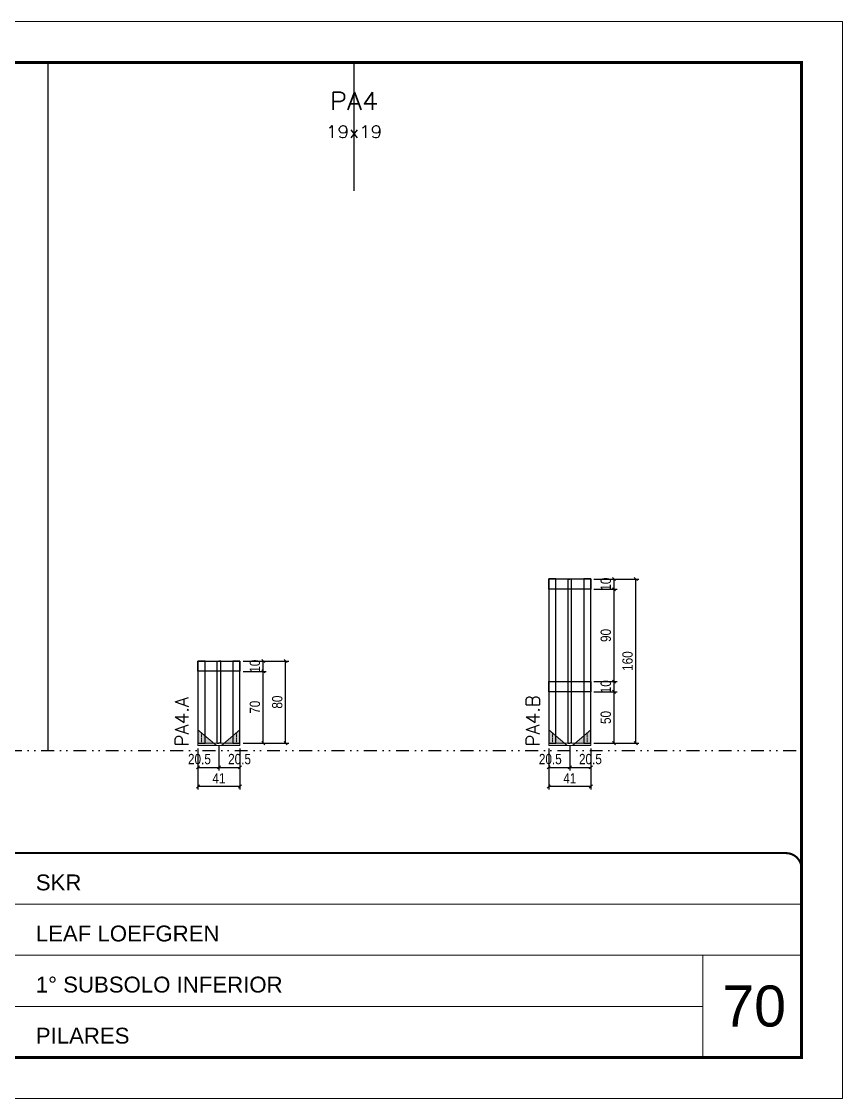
# Model space of a CAD drawing. Extents: x 14400 to 27878, y -21631 to 6985.
# Drawn here: x 16670 to 17470, y -13591 to -12541 of the extents above; entities that cross this region are included whole.
import ezdxf
from ezdxf.enums import TextEntityAlignment as Align

# ---------------------------------------------------------------- set-up
doc = ezdxf.new("R2010")
doc.units = 0
for name, pattern in [('CONTINUO', [0]), ('DASHED', [0.75, 0.5, -0.25]), ('DIVIDE2', [0.625, 0.25, -0.125, 0, -0.125, 0, -0.125]), ('HIDDEN', [0.375, 0.25, -0.125])]:
    doc.linetypes.add(name, pattern=pattern)
for name, color, linetype, lineweight in [('CARIMBO', 255, 'Continuous', 9), ('Folhas', 255, 'Continuous', 9), ('Madeira', 126, 'Continuous', 18), ('Sarr 2.2x7', 40, 'Continuous', 9), ('SARRAFO DE PRESSAO', 251, 'DASHED', 9), ('Texto Seção', 7, 'Continuous', 15)]:
    doc.layers.add(name, color=color, linetype=linetype, lineweight=lineweight)
for name, color, linetype in [('COTA', 241, 'Continuous'), ('Nível', 160, 'Continuous'), ('SARR_2.2x10', 60, 'Continuous'), ('SARR_3.5x7', 81, 'Continuous'), ('SARR_7x7', 40, 'Continuous'), ('Texto de Titulo', 7, 'Continuous'), ('Texto Nível', 251, 'Continuous'), ('Texto Qtd Sarr', 242, 'Continuous')]:
    doc.layers.add(name, color=color, linetype=linetype)
doc.styles.add('ARIAL', font='arial.ttf')
doc.styles.add('COTA TECNICA', font='techl___.ttf', dxfattribs={"height": 10})
doc.styles.add('REGUA-120', font='ROMANS.shx', dxfattribs={"height": 15})
doc.styles.add('ROMANS', font='romans.shx')
doc.dimstyles.new('PAINEL', dxfattribs={"dimtxt": 10, "dimasz": 3, "dimexe": 3, "dimexo": 3, "dimgap": 3, "dimtad": 1, "dimdec": 1, "dimzin": 12, "dimdsep": 46, "dimtxsty": 'COTA TECNICA', "dimblk1": 'OBLIQUE', "dimblk2": 'OBLIQUE', "dimsah": 1, "dimcen": 0.9, "dimclrd": 4, "dimclre": 4, "dimclrt": 240, "dimadec": 1, "dimazin": 3, "dimtfac": 1, "dimtdec": 1, "dimtmove": 0, "dimatfit": 3, "dimfxl": 1, "dimtolj": 1, "dimtzin": 12, "dimarcsym": 0})

# ---------------------------------------------------------------- blocks, each defined once
blk = doc.blocks.new('9999999999')
at = {"color": 30, "linetype": 'CONTINUO'}
for p, q in [((98564.6, 34379.6), (99584, 34379.6)), ((98564.6, 34329.8), (99488, 34329.8)), ((99584, 34329.8), (99488, 34329.8)), ((99488, 34329.8), (99488, 34230.2)), ((98564.6, 34280), (99488, 34280))]:
    blk.add_line(p, q, dxfattribs=at)
at = {"color": 30, "linetype": 'CONTINUO', "const_width": 2}
blk.add_lwpolyline([(99584, 34230.2), (99584, 34414.4, 0.414214), (99569, 34429.4), (98229, 34429.4, 0.414214), (98214, 34414.4), (98214, 34245.2, 0.414214), (98229, 34230.2), (99584, 34230.2)], format="xyb", dxfattribs=at)
at = {"layer": 'Folhas'}
blk.add_lwpolyline([(98139, 34190.2), (99624, 34190.2), (99624, 35240.2), (98139, 35240.2)], close=True, dxfattribs=at)
at = {"layer": 'Folhas', "color": 30, "const_width": 3}
blk.add_lwpolyline([(98214, 34230.2), (99584, 34230.2), (99584, 35200.2), (98214, 35200.2)], close=True, dxfattribs=at)
at = {"color": 7, "linetype": 'Continuous', "ltscale": 5, "style": 'ARIAL'}
for s, height, p in [('SKR', 15.48, (98837.7, 34393.1)), ('LEAF LOEFGREN', 15.483, (98837.7, 34343.3)), ('1° SUBSOLO INFERIOR', 15.483, (98837.7, 34293.5)), ('PILARES', 15.48, (98837.7, 34243.7))]:
    blk.add_text(s, height=height, dxfattribs=at).set_placement(p)
blk = doc.blocks.new('titulo1')
at = {"layer": 'Defpoints', "color": 252, "linetype": 'HIDDEN', "ltscale": 2}
blk.add_line((0, 0), (0, 125), dxfattribs=at)
at = {"layer": 'Defpoints', "style": 'ROMANS', "oblique": 15}
blk.add_attdef('FOLHA', text='', height=10, dxfattribs=at).set_placement((0, 15.6), align=Align.MIDDLE_CENTER)
at = {"layer": 'Texto Qtd Sarr', "color": 3, "style": 'ROMANS', "oblique": 15}
for tag, height, p in [('TITULO', 17, (0, 71.4)), ('SEÇÃO', 12, (0, 41.5))]:
    blk.add_attdef(tag, text='', height=height, dxfattribs=at).set_placement(p, align=Align.MIDDLE_CENTER)
blk = doc.blocks.new('_Oblique')
at = {"color": 0, "linetype": 'ByBlock', "lineweight": -2}
blk.add_line((-0.5, -0.5), (0.5, 0.5), dxfattribs=at)
blk = doc.blocks.new('*D2229')
at = {"layer": 'COTA', "color": 4, "lineweight": -2, "transparency": 16777216}
for p, q in [((16841.7, -13249.8), (16841.7, -13289.9)), ((16882.7, -13249.8), (16882.7, -13289.9)), ((16882.7, -13286.9), (16841.7, -13286.9))]:
    blk.add_line(p, q, dxfattribs=at)
at = {"layer": 'Defpoints', "color": 0, "transparency": 16777216}
for p in [(16841.7, -13246.8), (16882.7, -13246.8), (16841.7, -13286.9)]:
    blk.add_point(p, dxfattribs=at)
at = {"layer": 'COTA', "color": 4, "lineweight": -2, "transparency": 16777216, "xscale": 3, "yscale": 3, "zscale": 3, "rotation": 180}
blk.add_blockref('_Oblique', (16841.7, -13286.9), dxfattribs=at)
at = {"layer": 'COTA', "color": 4, "lineweight": -2, "transparency": 16777216, "xscale": 3, "yscale": 3, "zscale": 3}
blk.add_blockref('_Oblique', (16882.7, -13286.9), dxfattribs=at)
at = {"layer": 'COTA', "color": 240, "transparency": 16777216, "insert": (16862.2, -13278.9), "char_height": 10, "attachment_point": 5, "style": 'COTA TECNICA'}
blk.add_mtext('\\A1;41', dxfattribs=at)
blk = doc.blocks.new('*D2230')
at = {"layer": 'COTA', "color": 4, "lineweight": -2, "transparency": 16777216}
for p, q in [((16885.7, -13174.6), (16908.4, -13174.6)), ((16905.4, -13244.6), (16905.4, -13174.6)), ((16885.7, -13244.6), (16908.4, -13244.6))]:
    blk.add_line(p, q, dxfattribs=at)
at = {"layer": 'Defpoints', "color": 0, "transparency": 16777216}
for p in [(16882.7, -13174.6), (16905.4, -13174.6), (16882.7, -13244.6)]:
    blk.add_point(p, dxfattribs=at)
at = {"layer": 'COTA', "color": 4, "lineweight": -2, "transparency": 16777216, "xscale": 3, "yscale": 3, "zscale": 3}
for p, rotation in [((16905.4, -13174.6), 90), ((16905.4, -13244.6), 270)]:
    blk.add_blockref('_Oblique', p, dxfattribs=dict(at, rotation=rotation))
at = {"layer": 'COTA', "color": 240, "transparency": 16777216, "insert": (16897.3, -13209.6), "char_height": 10, "attachment_point": 5, "rotation": 90, "style": 'COTA TECNICA'}
blk.add_mtext('\\A1;70', dxfattribs=at)
blk = doc.blocks.new('*D2231')
at = {"layer": 'COTA', "color": 4, "lineweight": -2, "transparency": 16777216}
for p, q in [((16885.7, -13164.6), (16908.4, -13164.6)), ((16905.4, -13174.6), (16905.4, -13164.6)), ((16885.7, -13174.6), (16908.4, -13174.6))]:
    blk.add_line(p, q, dxfattribs=at)
at = {"layer": 'Defpoints', "color": 0, "transparency": 16777216}
for p in [(16882.7, -13164.6), (16905.4, -13164.6), (16882.7, -13174.6)]:
    blk.add_point(p, dxfattribs=at)
at = {"layer": 'COTA', "color": 4, "lineweight": -2, "transparency": 16777216, "xscale": 3, "yscale": 3, "zscale": 3}
for p, rotation in [((16905.4, -13164.6), 90), ((16905.4, -13174.6), 270)]:
    blk.add_blockref('_Oblique', p, dxfattribs=dict(at, rotation=rotation))
at = {"layer": 'COTA', "color": 240, "transparency": 16777216, "insert": (16897.3, -13169.6), "char_height": 10, "attachment_point": 5, "rotation": 90, "style": 'COTA TECNICA'}
blk.add_mtext('\\A1;10', dxfattribs=at)
blk = doc.blocks.new('*D2232')
at = {"layer": 'COTA', "color": 4, "lineweight": -2, "transparency": 16777216}
for p, q in [((16841.7, -13249.8), (16841.7, -13271.3)), ((16862.2, -13247.6), (16862.2, -13271.3)), ((16841.7, -13268.3), (16862.2, -13268.3))]:
    blk.add_line(p, q, dxfattribs=at)
at = {"layer": 'Defpoints', "color": 0, "transparency": 16777216}
for p in [(16841.7, -13246.8), (16862.2, -13244.6), (16862.2, -13268.3)]:
    blk.add_point(p, dxfattribs=at)
at = {"layer": 'COTA', "color": 4, "lineweight": -2, "transparency": 16777216, "xscale": 3, "yscale": 3, "zscale": 3, "rotation": 180}
blk.add_blockref('_Oblique', (16841.7, -13268.3), dxfattribs=at)
at = {"layer": 'COTA', "color": 4, "lineweight": -2, "transparency": 16777216, "xscale": 3, "yscale": 3, "zscale": 3}
blk.add_blockref('_Oblique', (16862.2, -13268.3), dxfattribs=at)
at = {"layer": 'COTA', "color": 240, "transparency": 16777216, "insert": (16843.2, -13260.2), "char_height": 10, "attachment_point": 5, "style": 'COTA TECNICA'}
blk.add_mtext('\\A1;20.5', dxfattribs=at)
blk = doc.blocks.new('*D2233')
at = {"layer": 'COTA', "color": 4, "lineweight": -2, "transparency": 16777216}
for p, q in [((16862.2, -13247.6), (16862.2, -13271.3)), ((16882.7, -13249.8), (16882.7, -13271.3)), ((16862.2, -13268.3), (16882.7, -13268.3))]:
    blk.add_line(p, q, dxfattribs=at)
at = {"layer": 'Defpoints', "color": 0, "transparency": 16777216}
for p in [(16862.2, -13244.6), (16882.7, -13246.8), (16882.7, -13268.3)]:
    blk.add_point(p, dxfattribs=at)
at = {"layer": 'COTA', "color": 4, "lineweight": -2, "transparency": 16777216, "xscale": 3, "yscale": 3, "zscale": 3, "rotation": 180}
blk.add_blockref('_Oblique', (16862.2, -13268.3), dxfattribs=at)
at = {"layer": 'COTA', "color": 4, "lineweight": -2, "transparency": 16777216, "xscale": 3, "yscale": 3, "zscale": 3}
blk.add_blockref('_Oblique', (16882.7, -13268.3), dxfattribs=at)
at = {"layer": 'COTA', "color": 240, "transparency": 16777216, "insert": (16882.3, -13260.2), "char_height": 10, "attachment_point": 5, "style": 'COTA TECNICA'}
blk.add_mtext('\\A1;20.5', dxfattribs=at)
blk = doc.blocks.new('*D2244')
at = {"layer": 'COTA', "color": 4, "lineweight": -2, "transparency": 16777216}
for p, q in [((17183.7, -13249.8), (17183.7, -13289.9)), ((17224.7, -13249.8), (17224.7, -13289.9)), ((17224.7, -13286.9), (17183.7, -13286.9))]:
    blk.add_line(p, q, dxfattribs=at)
at = {"layer": 'Defpoints', "color": 0, "transparency": 16777216}
for p in [(17183.7, -13246.8), (17224.7, -13246.8), (17183.7, -13286.9)]:
    blk.add_point(p, dxfattribs=at)
at = {"layer": 'COTA', "color": 4, "lineweight": -2, "transparency": 16777216, "xscale": 3, "yscale": 3, "zscale": 3, "rotation": 180}
blk.add_blockref('_Oblique', (17183.7, -13286.9), dxfattribs=at)
at = {"layer": 'COTA', "color": 4, "lineweight": -2, "transparency": 16777216, "xscale": 3, "yscale": 3, "zscale": 3}
blk.add_blockref('_Oblique', (17224.7, -13286.9), dxfattribs=at)
at = {"layer": 'COTA', "color": 240, "transparency": 16777216, "insert": (17204.2, -13278.9), "char_height": 10, "attachment_point": 5, "style": 'COTA TECNICA'}
blk.add_mtext('\\A1;41', dxfattribs=at)
blk = doc.blocks.new('*D2245')
at = {"layer": 'COTA', "color": 4, "lineweight": -2, "transparency": 16777216}
for p, q in [((17227.7, -13194.6), (17250.4, -13194.6)), ((17247.4, -13244.6), (17247.4, -13194.6)), ((17227.7, -13244.6), (17250.4, -13244.6))]:
    blk.add_line(p, q, dxfattribs=at)
at = {"layer": 'Defpoints', "color": 0, "transparency": 16777216}
for p in [(17224.7, -13194.6), (17247.4, -13194.6), (17224.7, -13244.6)]:
    blk.add_point(p, dxfattribs=at)
at = {"layer": 'COTA', "color": 4, "lineweight": -2, "transparency": 16777216, "xscale": 3, "yscale": 3, "zscale": 3}
for p, rotation in [((17247.4, -13194.6), 90), ((17247.4, -13244.6), 270)]:
    blk.add_blockref('_Oblique', p, dxfattribs=dict(at, rotation=rotation))
at = {"layer": 'COTA', "color": 240, "transparency": 16777216, "insert": (17239.3, -13219.6), "char_height": 10, "attachment_point": 5, "rotation": 90, "style": 'COTA TECNICA'}
blk.add_mtext('\\A1;50', dxfattribs=at)
blk = doc.blocks.new('*D2246')
at = {"layer": 'COTA', "color": 4, "lineweight": -2, "transparency": 16777216}
for p, q in [((17227.7, -13184.6), (17250.4, -13184.6)), ((17247.4, -13194.6), (17247.4, -13184.6)), ((17227.7, -13194.6), (17250.4, -13194.6))]:
    blk.add_line(p, q, dxfattribs=at)
at = {"layer": 'Defpoints', "color": 0, "transparency": 16777216}
for p in [(17224.7, -13184.6), (17247.4, -13184.6), (17224.7, -13194.6)]:
    blk.add_point(p, dxfattribs=at)
at = {"layer": 'COTA', "color": 4, "lineweight": -2, "transparency": 16777216, "xscale": 3, "yscale": 3, "zscale": 3}
for p, rotation in [((17247.4, -13184.6), 90), ((17247.4, -13194.6), 270)]:
    blk.add_blockref('_Oblique', p, dxfattribs=dict(at, rotation=rotation))
at = {"layer": 'COTA', "color": 240, "transparency": 16777216, "insert": (17239.3, -13189.6), "char_height": 10, "attachment_point": 5, "rotation": 90, "style": 'COTA TECNICA'}
blk.add_mtext('\\A1;10', dxfattribs=at)
blk = doc.blocks.new('*D2247')
at = {"layer": 'COTA', "color": 4, "lineweight": -2, "transparency": 16777216}
for p, q in [((17227.7, -13094.6), (17250.4, -13094.6)), ((17247.4, -13184.6), (17247.4, -13094.6)), ((17227.7, -13184.6), (17250.4, -13184.6))]:
    blk.add_line(p, q, dxfattribs=at)
at = {"layer": 'Defpoints', "color": 0, "transparency": 16777216}
for p in [(17224.7, -13094.6), (17247.4, -13094.6), (17224.7, -13184.6)]:
    blk.add_point(p, dxfattribs=at)
at = {"layer": 'COTA', "color": 4, "lineweight": -2, "transparency": 16777216, "xscale": 3, "yscale": 3, "zscale": 3}
for p, rotation in [((17247.4, -13094.6), 90), ((17247.4, -13184.6), 270)]:
    blk.add_blockref('_Oblique', p, dxfattribs=dict(at, rotation=rotation))
at = {"layer": 'COTA', "color": 240, "transparency": 16777216, "insert": (17239.3, -13139.6), "char_height": 10, "attachment_point": 5, "rotation": 90, "style": 'COTA TECNICA'}
blk.add_mtext('\\A1;90', dxfattribs=at)
blk = doc.blocks.new('*D2248')
at = {"layer": 'COTA', "color": 4, "lineweight": -2, "transparency": 16777216}
for p, q in [((17227.7, -13084.6), (17250.4, -13084.6)), ((17247.4, -13094.6), (17247.4, -13084.6)), ((17227.7, -13094.6), (17250.4, -13094.6))]:
    blk.add_line(p, q, dxfattribs=at)
at = {"layer": 'Defpoints', "color": 0, "transparency": 16777216}
for p in [(17224.7, -13084.6), (17247.4, -13084.6), (17224.7, -13094.6)]:
    blk.add_point(p, dxfattribs=at)
at = {"layer": 'COTA', "color": 4, "lineweight": -2, "transparency": 16777216, "xscale": 3, "yscale": 3, "zscale": 3}
for p, rotation in [((17247.4, -13084.6), 90), ((17247.4, -13094.6), 270)]:
    blk.add_blockref('_Oblique', p, dxfattribs=dict(at, rotation=rotation))
at = {"layer": 'COTA', "color": 240, "transparency": 16777216, "insert": (17239.3, -13089.6), "char_height": 10, "attachment_point": 5, "rotation": 90, "style": 'COTA TECNICA'}
blk.add_mtext('\\A1;10', dxfattribs=at)
blk = doc.blocks.new('*D2249')
at = {"layer": 'COTA', "color": 4, "lineweight": -2, "transparency": 16777216}
for p, q in [((17227.7, -13084.6), (17271.6, -13084.6)), ((17268.6, -13244.6), (17268.6, -13084.6)), ((17227.7, -13244.6), (17271.6, -13244.6))]:
    blk.add_line(p, q, dxfattribs=at)
at = {"layer": 'Defpoints', "color": 0, "transparency": 16777216}
for p in [(17224.7, -13084.6), (17268.6, -13084.6), (17224.7, -13244.6)]:
    blk.add_point(p, dxfattribs=at)
at = {"layer": 'COTA', "color": 4, "lineweight": -2, "transparency": 16777216, "xscale": 3, "yscale": 3, "zscale": 3}
for p, rotation in [((17268.6, -13084.6), 90), ((17268.6, -13244.6), 270)]:
    blk.add_blockref('_Oblique', p, dxfattribs=dict(at, rotation=rotation))
at = {"layer": 'COTA', "color": 240, "transparency": 16777216, "insert": (17260.5, -13164.6), "char_height": 10, "attachment_point": 5, "rotation": 90, "style": 'COTA TECNICA'}
blk.add_mtext('\\A1;160', dxfattribs=at)
blk = doc.blocks.new('*D2242')
at = {"layer": 'COTA', "color": 4, "lineweight": -2, "transparency": 16777216}
for p, q in [((17183.7, -13249.8), (17183.7, -13271.3)), ((17204.2, -13247.6), (17204.2, -13271.3)), ((17183.7, -13268.3), (17204.2, -13268.3))]:
    blk.add_line(p, q, dxfattribs=at)
at = {"layer": 'Defpoints', "color": 0, "transparency": 16777216}
for p in [(17183.7, -13246.8), (17204.2, -13244.6), (17204.2, -13268.3)]:
    blk.add_point(p, dxfattribs=at)
at = {"layer": 'COTA', "color": 4, "lineweight": -2, "transparency": 16777216, "xscale": 3, "yscale": 3, "zscale": 3, "rotation": 180}
blk.add_blockref('_Oblique', (17183.7, -13268.3), dxfattribs=at)
at = {"layer": 'COTA', "color": 4, "lineweight": -2, "transparency": 16777216, "xscale": 3, "yscale": 3, "zscale": 3}
blk.add_blockref('_Oblique', (17204.2, -13268.3), dxfattribs=at)
at = {"layer": 'COTA', "color": 240, "transparency": 16777216, "insert": (17185.2, -13260.2), "char_height": 10, "attachment_point": 5, "style": 'COTA TECNICA'}
blk.add_mtext('\\A1;20.5', dxfattribs=at)
blk = doc.blocks.new('*D2243')
at = {"layer": 'COTA', "color": 4, "lineweight": -2, "transparency": 16777216}
for p, q in [((17204.2, -13247.6), (17204.2, -13271.3)), ((17224.7, -13249.8), (17224.7, -13271.3)), ((17204.2, -13268.3), (17224.7, -13268.3))]:
    blk.add_line(p, q, dxfattribs=at)
at = {"layer": 'Defpoints', "color": 0, "transparency": 16777216}
for p in [(17204.2, -13244.6), (17224.7, -13246.8), (17224.7, -13268.3)]:
    blk.add_point(p, dxfattribs=at)
at = {"layer": 'COTA', "color": 4, "lineweight": -2, "transparency": 16777216, "xscale": 3, "yscale": 3, "zscale": 3, "rotation": 180}
blk.add_blockref('_Oblique', (17204.2, -13268.3), dxfattribs=at)
at = {"layer": 'COTA', "color": 4, "lineweight": -2, "transparency": 16777216, "xscale": 3, "yscale": 3, "zscale": 3}
blk.add_blockref('_Oblique', (17224.7, -13268.3), dxfattribs=at)
at = {"layer": 'COTA', "color": 240, "transparency": 16777216, "insert": (17224.3, -13260.2), "char_height": 10, "attachment_point": 5, "style": 'COTA TECNICA'}
blk.add_mtext('\\A1;20.5', dxfattribs=at)
blk = doc.blocks.new('*D2250')
at = {"layer": 'COTA', "color": 4, "lineweight": -2, "transparency": 16777216}
for p, q in [((16885.7, -13164.6), (16930.2, -13164.6)), ((16927.2, -13244.6), (16927.2, -13164.6)), ((16885.7, -13244.6), (16930.2, -13244.6))]:
    blk.add_line(p, q, dxfattribs=at)
at = {"layer": 'Defpoints', "color": 0, "transparency": 16777216}
for p in [(16882.7, -13164.6), (16927.2, -13164.6), (16882.7, -13244.6)]:
    blk.add_point(p, dxfattribs=at)
at = {"layer": 'COTA', "color": 4, "lineweight": -2, "transparency": 16777216, "xscale": 3, "yscale": 3, "zscale": 3}
for p, rotation in [((16927.2, -13164.6), 90), ((16927.2, -13244.6), 270)]:
    blk.add_blockref('_Oblique', p, dxfattribs=dict(at, rotation=rotation))
at = {"layer": 'COTA', "color": 240, "transparency": 16777216, "insert": (16919.1, -13204.6), "char_height": 10, "attachment_point": 5, "rotation": 90, "style": 'COTA TECNICA'}
blk.add_mtext('\\A1;80', dxfattribs=at)

msp = doc.modelspace()

# ---------------------------------------------------------------- hatches: boundary and pattern name
at = {"layer": 'Madeira'}
h = msp.add_hatch(color=252, dxfattribs=at)
h.dxf.hatch_style = 2
h.paths.add_polyline_path([(16841.69, -13231.77), (16841.69, -13246.77), (16859.69, -13246.77)])
h = msp.add_hatch(color=252, dxfattribs=at)
h.dxf.hatch_style = 2
h.paths.add_polyline_path([(16882.69, -13231.77), (16882.69, -13246.77), (16864.69, -13246.77)])
h = msp.add_hatch(color=252, dxfattribs=at)
h.dxf.hatch_style = 2
h.paths.add_polyline_path([(17183.72, -13231.77), (17183.72, -13246.77), (17201.72, -13246.77)])
h = msp.add_hatch(color=252, dxfattribs=at)
h.dxf.hatch_style = 2
h.paths.add_polyline_path([(17224.72, -13231.77), (17224.72, -13246.77), (17206.72, -13246.77)])

# ---------------------------------------------------------------- linework, layer by layer
at = {"layer": 'Madeira', "color": 1, "linetype": 'HIDDEN'}
for p, q in [((16845.19, -13235.27), (16845.19, -13244.57)), ((16845.19, -13235.27), (16845.19, -13244.57)), ((16879.19, -13235.27), (16879.19, -13244.57)), ((16879.19, -13235.27), (16879.19, -13244.57)), ((17187.22, -13235.27), (17187.22, -13244.57)), ((17187.22, -13235.27), (17187.22, -13244.57)), ((17221.22, -13235.27), (17221.22, -13244.57)), ((17221.22, -13235.27), (17221.22, -13244.57))]:
    msp.add_line(p, q, dxfattribs=at)
at = {"layer": 'Madeira'}
for p, q in [((16841.69, -13244.57), (16841.69, -13246.77)), ((16841.69, -13244.57), (16841.69, -13246.77)), ((16841.69, -13244.57), (16841.69, -13246.77)), ((17183.72, -13244.57), (17183.72, -13246.77)), ((17183.72, -13244.57), (17183.72, -13246.77)), ((17183.72, -13244.57), (17183.72, -13246.77))]:
    msp.add_line(p, q, dxfattribs=at)
at = {"layer": 'Madeira', "color": 0}
for points in [[(16841.69, -13231.77), (16841.69, -13246.77), (16859.69, -13246.77), (16841.69, -13231.77)], [(16882.69, -13231.77), (16882.69, -13246.77), (16864.69, -13246.77), (16882.69, -13231.77)], [(17183.72, -13231.77), (17183.72, -13246.77), (17201.72, -13246.77), (17183.72, -13231.77)], [(17224.72, -13231.77), (17224.72, -13246.77), (17206.72, -13246.77), (17224.72, -13231.77)]]:
    msp.add_lwpolyline(points, dxfattribs=at)
at = {"layer": 'Nível', "color": 4, "linetype": 'DIVIDE2', "ltscale": 50}
msp.add_line((16059.97, -13251.77), (17429.97, -13251.77), dxfattribs=at)
at = {"layer": 'Sarr 2.2x7'}
for points in [[(16882.69, -13244.57), (16841.69, -13244.57), (16841.69, -13246.77), (16882.69, -13246.77)], [(16882.69, -13244.57), (16841.69, -13244.57), (16841.69, -13246.77), (16882.69, -13246.77)], [(17224.72, -13244.57), (17183.72, -13244.57), (17183.72, -13246.77), (17224.72, -13246.77)], [(17224.72, -13244.57), (17183.72, -13244.57), (17183.72, -13246.77), (17224.72, -13246.77)]]:
    msp.add_lwpolyline(points, close=True, dxfattribs=at)
at = {"layer": 'SARR_2.2x10'}
for points in [[(17183.72, -13084.57), (17224.72, -13084.57), (17224.72, -13094.57), (17183.72, -13094.57)], [(16841.69, -13164.57), (16882.69, -13164.57), (16882.69, -13174.57), (16841.69, -13174.57)], [(17183.72, -13184.57), (17224.72, -13184.57), (17224.72, -13194.57), (17183.72, -13194.57)]]:
    msp.add_lwpolyline(points, close=True, dxfattribs=at)
at = {"layer": 'SARR_3.5x7'}
for p, q in [((17202.47, -13244.57), (17202.47, -13084.6)), ((17202.47, -13084.6), (17204.22, -13084.6)), ((17205.97, -13084.6), (17204.22, -13084.6)), ((17205.97, -13244.57), (17205.97, -13084.6)), ((16860.44, -13244.57), (16860.44, -13164.6)), ((16860.44, -13164.6), (16862.19, -13164.6)), ((16863.94, -13164.6), (16862.19, -13164.6)), ((16863.94, -13244.57), (16863.94, -13164.6)), ((16860.44, -13244.57), (16862.19, -13244.57)), ((16863.94, -13244.57), (16862.19, -13244.57)), ((17202.47, -13244.57), (17204.22, -13244.57)), ((17205.97, -13244.57), (17204.22, -13244.57))]:
    msp.add_line(p, q, dxfattribs=at)
at = {"layer": 'SARR_7x7'}
for points in [[(17183.72, -13244.57), (17190.72, -13244.57), (17190.72, -13084.57), (17183.72, -13084.57)], [(17217.72, -13244.57), (17224.72, -13244.57), (17224.72, -13084.57), (17217.72, -13084.57)], [(16841.69, -13244.57), (16848.69, -13244.57), (16848.69, -13164.57), (16841.69, -13164.57)], [(16875.69, -13244.57), (16882.69, -13244.57), (16882.69, -13164.57), (16875.69, -13164.57)]]:
    msp.add_lwpolyline(points, close=True, dxfattribs=at)
at = {"layer": 'Texto Nível'}
msp.add_line((16695.41, -12581.05), (16695.41, -13251.77), dxfattribs=at)

# ---------------------------------------------------------------- block references
at = {"layer": 'SARRAFO DE PRESSAO', "color": 6, "linetype": 'ByBlock'}
msp.add_blockref('9999999999', (-82154.01, -47781.25), dxfattribs=at)
at = {"layer": 'Texto Seção'}
ref = msp.add_blockref('titulo1', (16993.92, -12706.05), dxfattribs=at)
ref.add_attrib('TITULO', 'PA4', dxfattribs={"layer": 'Texto de Titulo', "color": 7, "height": 17, "style": 'ROMANS', "width": 1.1}).set_placement((16993.92, -12618.55), align=Align.MIDDLE_CENTER)
ref.add_attrib('SEÇÃO', '19x19', dxfattribs={"layer": 'Texto de Titulo', "color": 7, "height": 12, "style": 'ROMANS', "width": 1.1}).set_placement((16993.92, -12648.55), align=Align.MIDDLE_CENTER)

# ---------------------------------------------------------------- texts
at = {"layer": 'CARIMBO', "style": 'ARIAL'}
msp.add_text('70', height=40, dxfattribs=at).set_placement((17352.83, -13520.91))
at = {"layer": 'Texto Seção', "style": 'REGUA-120'}
for s, p in [('PA4.A', (16832.61, -13247.88)), ('PA4.B', (17174.64, -13247.88))]:
    msp.add_text(s, height=13, rotation=90, dxfattribs=at).set_placement(p)

# ---------------------------------------------------------------- dimensions: what is measured, and where the dimension line sits
at = {"layer": 'COTA'}
for base, p1, p2, picture, middle in [((17247.42, -13084.57), (17224.72, -13094.57), (17224.72, -13084.57), '*D2248', (17247.42, -13089.57)), ((17268.63, -13084.57), (17224.72, -13244.61), (17224.72, -13084.57), '*D2249', (17268.63, -13164.59)), ((16905.38, -13164.57), (16882.69, -13174.57), (16882.69, -13164.57), '*D2231', (16905.38, -13169.57)), ((17247.42, -13184.57), (17224.72, -13194.57), (17224.72, -13184.57), '*D2246', (17247.42, -13189.57))]:
    dim = msp.add_linear_dim(base=base, p1=p1, p2=p2, angle=90, dimstyle='PAINEL', override={"dimtmove": 1}, dxfattribs=at)
    dim.commit()
    dim.dimension.update_dxf_attribs({"geometry": picture, "text_midpoint": middle, "dimtype": 160})
for base, p1, p2, angle, picture, middle in [((17247.42, -13094.57), (17224.72, -13184.57), (17224.72, -13094.57), 90, '*D2247', (17239.29, -13139.57)), ((16905.38, -13174.57), (16882.69, -13244.57), (16882.69, -13174.57), 90, '*D2230', (16897.28, -13209.57)), ((17247.42, -13194.57), (17224.72, -13244.57), (17224.72, -13194.57), 90, '*D2245', (17239.31, -13219.57)), ((16841.69, -13286.94), (16882.69, -13246.77), (16841.69, -13246.77), 180, '*D2229', (16862.19, -13278.87)), ((17183.72, -13286.94), (17224.72, -13246.77), (17183.72, -13246.77), 180, '*D2244', (17204.22, -13278.87))]:
    dim = msp.add_linear_dim(base=base, p1=p1, p2=p2, angle=angle, dimstyle='PAINEL', override={"dimtmove": 1}, dxfattribs=at)
    dim.commit()
    dim.dimension.update_dxf_attribs({"geometry": picture, "text_midpoint": middle})
dim = msp.add_linear_dim(base=(16927.22, -13164.57), p1=(16882.69, -13244.57), p2=(16882.69, -13164.57), angle=90, dimstyle='PAINEL', dxfattribs=at)
dim.commit()
dim.dimension.update_dxf_attribs({"geometry": '*D2250', "text_midpoint": (16919.1, -13204.57)})
for base, p1, p2, picture, middle in [((16862.19, -13268.27), (16841.69, -13246.77), (16862.19, -13244.57), '*D2232', (16843.19, -13268.27)), ((16882.69, -13268.27), (16862.19, -13244.57), (16882.69, -13246.77), '*D2233', (16882.28, -13268.27)), ((17204.22, -13268.27), (17183.72, -13246.77), (17204.22, -13244.57), '*D2242', (17185.22, -13268.27)), ((17224.72, -13268.27), (17204.22, -13244.57), (17224.72, -13246.77), '*D2243', (17224.32, -13268.27))]:
    dim = msp.add_linear_dim(base=base, p1=p1, p2=p2, dimstyle='PAINEL', override={"dimtmove": 1}, dxfattribs=at)
    dim.commit()
    dim.dimension.update_dxf_attribs({"geometry": picture, "text_midpoint": middle, "dimtype": 160})

doc.saveas('drawing.dxf')
